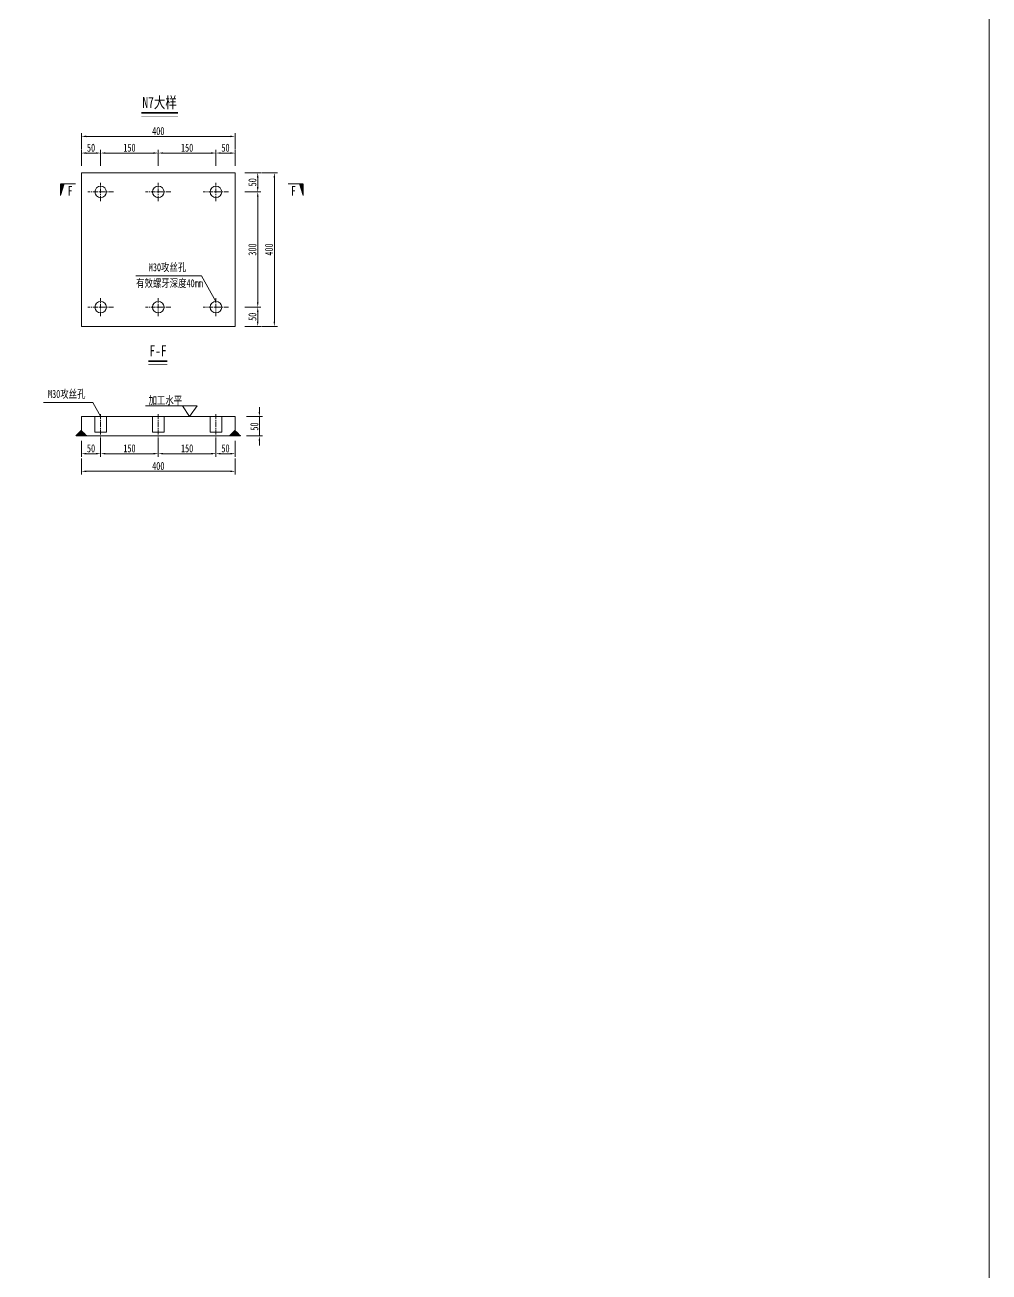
# Model space of a CAD drawing. Extents: x 98573 to 114325, y 0 to 100142.
# Drawn here: x 111816 to 114325, y 69144 to 72390 of the extents above; entities that cross this region are included whole.
import ezdxf
from ezdxf.enums import TextEntityAlignment as Align

# ---------------------------------------------------------------- set-up
doc = ezdxf.new("R2010")
doc.units = 0
doc.header["$MEASUREMENT"] = 0
doc.linetypes.add('CENTERX2', pattern=[4, 2.5, -0.5, 0.5, -0.5])
doc.layers.get('0').update_dxf_attribs({"lineweight": 13})
doc.layers.get('Defpoints').update_dxf_attribs({"color": 9, "lineweight": 5})
for name, color, linetype, lineweight in [('dim', 4, 'Continuous', 13), ('中心线', 2, 'CENTERX2', 15), ('文字', 7, 'Continuous', 5), ('文字说明', 7, 'Continuous', 5), ('标注', 4, 'Continuous', 13), ('钢板双线', 1, 'Continuous', 13)]:
    doc.layers.add(name, color=color, linetype=linetype, lineweight=lineweight)
doc.styles.get("Standard").update_dxf_attribs({"font": '仿宋_GB2312.ttf', "width": 0.75})
doc.dimstyles.new('0.1', dxfattribs={"dimscale": 0, "dimtxt": 2.5, "dimasz": 1.5, "dimexe": 1, "dimexo": 1, "dimgap": 0.4, "dimtad": 1, "dimdec": 1, "dimdsep": 46, "dimtxsty": 'Standard', "dimcen": 0.2, "dimclrd": 256, "dimclre": 256, "dimclrt": 256, "dimadec": 3, "dimazin": 2, "dimtfac": 1, "dimtdec": 1, "dimtmove": 2, "dimatfit": 3, "dimfxl": 4, "dimfxlon": 1, "dimtolj": 1, "dimtzin": 0, "dimlwd": -1, "dimlwe": -1, "dimarcsym": 0})

# ---------------------------------------------------------------- blocks, each defined once
blk = doc.blocks.new('*D1362')
at = {"layer": 'Defpoints', "color": 0, "transparency": 16777216}
for p in [(112362.6, 72100.1), (111962.6, 72005.6), (112362.6, 72005.6)]:
    blk.add_point(p, dxfattribs=at)
at = {"layer": '标注', "transparency": 16777216}
for p, q in [((111962.6, 72066.8), (111962.6, 72108.5)), ((112362.6, 72066.8), (112362.6, 72108.5))]:
    blk.add_line(p, q, dxfattribs=at)
at = {"layer": '标注', "color": 4, "transparency": 16777216}
blk.add_line((111975.1, 72100.1), (112350.1, 72100.1), dxfattribs=at)
for points in [[(111975.1, 72102.2), (111975.1, 72098), (111962.6, 72100.1)], [(112350.1, 72102.2), (112350.1, 72098), (112362.6, 72100.1)]]:
    blk.add_solid(points, dxfattribs=at)
at = {"layer": '标注', "transparency": 16777216, "insert": (112162.6, 72113.9), "char_height": 20.83, "attachment_point": 5}
blk.add_mtext('\\A1;400', dxfattribs=at)
blk = doc.blocks.new('*D1363')
at = {"layer": 'Defpoints', "color": 0, "transparency": 16777216}
for p in [(112362.6, 72005.6), (112362.6, 71605.6), (112464.7, 71605.6)]:
    blk.add_point(p, dxfattribs=at)
at = {"layer": '标注', "transparency": 16777216}
for p, q in [((112431.3, 72005.6), (112473, 72005.6)), ((112431.3, 71605.6), (112473, 71605.6))]:
    blk.add_line(p, q, dxfattribs=at)
at = {"layer": '标注', "color": 4, "transparency": 16777216}
blk.add_line((112464.7, 71993.1), (112464.7, 71618.1), dxfattribs=at)
for points in [[(112462.6, 71993.1), (112466.7, 71993.1), (112464.7, 72005.6)], [(112462.6, 71618.1), (112466.7, 71618.1), (112464.7, 71605.6)]]:
    blk.add_solid(points, dxfattribs=at)
at = {"layer": '标注', "transparency": 16777216, "insert": (112450.9, 71805.6), "char_height": 20.83, "attachment_point": 5, "rotation": 90}
blk.add_mtext('\\A1;400', dxfattribs=at)
blk = doc.blocks.new('*D1047')
at = {"layer": 'Defpoints', "color": 0, "transparency": 16777216}
for p in [(112362.6, 71370.7), (112362.6, 71320.7), (112425.7, 71320.7)]:
    blk.add_point(p, dxfattribs=at)
at = {"layer": '标注', "color": 4, "transparency": 16777216}
for p, q in [((112425.7, 71383.2), (112425.7, 71395.7)), ((112425.7, 71370.7), (112425.7, 71320.7)), ((112425.7, 71308.2), (112425.7, 71295.7))]:
    blk.add_line(p, q, dxfattribs=at)
at = {"layer": '标注', "transparency": 16777216}
for p, q in [((112392.4, 71370.7), (112434.1, 71370.7)), ((112392.4, 71320.7), (112434.1, 71320.7))]:
    blk.add_line(p, q, dxfattribs=at)
at = {"layer": '标注', "color": 4, "transparency": 16777216}
for points in [[(112423.7, 71383.2), (112427.8, 71383.2), (112425.7, 71370.7)], [(112423.7, 71308.2), (112427.8, 71308.2), (112425.7, 71320.7)]]:
    blk.add_solid(points, dxfattribs=at)
at = {"layer": '标注', "transparency": 16777216, "insert": (112412.6, 71345), "char_height": 20.83, "attachment_point": 5, "rotation": 90}
blk.add_mtext('\\A1;50', dxfattribs=at)
blk = doc.blocks.new('*D1048')
at = {"layer": 'Defpoints', "color": 0, "transparency": 16777216}
for p in [(111962.6, 71271), (112362.6, 71271), (111962.6, 71228.4)]:
    blk.add_point(p, dxfattribs=at)
at = {"layer": '标注', "transparency": 16777216}
for p, q in [((111962.6, 71261.8), (111962.6, 71220.1)), ((112362.6, 71261.8), (112362.6, 71220.1))]:
    blk.add_line(p, q, dxfattribs=at)
at = {"layer": '标注', "color": 4, "transparency": 16777216}
blk.add_line((112350.1, 71228.4), (111975.1, 71228.4), dxfattribs=at)
for points in [[(111975.1, 71230.5), (111975.1, 71226.3), (111962.6, 71228.4)], [(112350.1, 71230.5), (112350.1, 71226.3), (112362.6, 71228.4)]]:
    blk.add_solid(points, dxfattribs=at)
at = {"layer": '标注', "transparency": 16777216, "insert": (112162.6, 71242.2), "char_height": 20.83, "attachment_point": 5}
blk.add_mtext('\\A1;400', dxfattribs=at)
blk = doc.blocks.new('2')
blk.add_hatch(color=256).paths.add_polyline_path([(284.16, 510.9), (287.79, 509.77), (287.79, 510.9)])
for p, q in [((287.79, 510.9), (284.16, 510.9)), ((284.16, 510.9), (287.79, 509.77))]:
    blk.add_line(p, q)
at = {"const_width": 0.3}
blk.add_lwpolyline([(287.79, 506.15), (287.79, 510.9)], dxfattribs=at)
at = {"width": 0.7}
blk.add_attdef('A', text='', height=3.5, dxfattribs=at).set_placement((285.6, 507.89), align=Align.MIDDLE_CENTER)
blk = doc.blocks.new('*D1364')
at = {"layer": 'Defpoints', "color": 0, "transparency": 16777216}
for p in [(112012.6, 72056.7), (111962.6, 72005.6), (112012.6, 71955.6)]:
    blk.add_point(p, dxfattribs=at)
at = {"layer": '标注', "transparency": 16777216}
for p, q in [((111962.6, 72023.4), (111962.6, 72065.1)), ((112012.6, 72023.4), (112012.6, 72065.1))]:
    blk.add_line(p, q, dxfattribs=at)
at = {"layer": '标注', "color": 4, "transparency": 16777216}
blk.add_line((111975.1, 72056.7), (112000.1, 72056.7), dxfattribs=at)
for points in [[(111975.1, 72058.8), (111975.1, 72054.6), (111962.6, 72056.7)], [(112000.1, 72058.8), (112000.1, 72054.6), (112012.6, 72056.7)]]:
    blk.add_solid(points, dxfattribs=at)
at = {"layer": '标注', "transparency": 16777216, "insert": (111987.6, 72070.5), "char_height": 20.83, "attachment_point": 5}
blk.add_mtext('\\A1;50', dxfattribs=at)
blk = doc.blocks.new('*D1049')
at = {"layer": 'Defpoints', "color": 0, "transparency": 16777216}
for p in [(112012.6, 72056.7), (112012.6, 71955.6), (112162.6, 71955.6)]:
    blk.add_point(p, dxfattribs=at)
at = {"layer": '标注', "transparency": 16777216}
for p, q in [((112012.6, 72023.4), (112012.6, 72065.1)), ((112162.6, 72023.4), (112162.6, 72065.1))]:
    blk.add_line(p, q, dxfattribs=at)
at = {"layer": '标注', "color": 4, "transparency": 16777216}
blk.add_line((112150.1, 72056.7), (112025.1, 72056.7), dxfattribs=at)
for points in [[(112025.1, 72058.8), (112025.1, 72054.6), (112012.6, 72056.7)], [(112150.1, 72058.8), (112150.1, 72054.6), (112162.6, 72056.7)]]:
    blk.add_solid(points, dxfattribs=at)
at = {"layer": '标注', "transparency": 16777216, "insert": (112087.6, 72070.5), "char_height": 20.83, "attachment_point": 5}
blk.add_mtext('\\A1;150', dxfattribs=at)
blk = doc.blocks.new('*D1050')
at = {"layer": 'Defpoints', "color": 0, "transparency": 16777216}
for p in [(112312.6, 72056.7), (112362.6, 72005.6), (112312.6, 71955.6)]:
    blk.add_point(p, dxfattribs=at)
at = {"layer": '标注', "transparency": 16777216}
for p, q in [((112312.6, 72023.4), (112312.6, 72065.1)), ((112362.6, 72023.4), (112362.6, 72065.1))]:
    blk.add_line(p, q, dxfattribs=at)
at = {"layer": '标注', "color": 4, "transparency": 16777216}
blk.add_line((112350.1, 72056.7), (112325.1, 72056.7), dxfattribs=at)
for points in [[(112325.1, 72058.8), (112325.1, 72054.6), (112312.6, 72056.7)], [(112350.1, 72058.8), (112350.1, 72054.6), (112362.6, 72056.7)]]:
    blk.add_solid(points, dxfattribs=at)
at = {"layer": '标注', "transparency": 16777216, "insert": (112337.6, 72070.5), "char_height": 20.83, "attachment_point": 5}
blk.add_mtext('\\A1;50', dxfattribs=at)
blk = doc.blocks.new('*D1051')
at = {"layer": 'Defpoints', "color": 0, "transparency": 16777216}
for p in [(112312.6, 72056.7), (112162.6, 71955.6), (112312.6, 71955.6)]:
    blk.add_point(p, dxfattribs=at)
at = {"layer": '标注', "transparency": 16777216}
for p, q in [((112162.6, 72023.4), (112162.6, 72065.1)), ((112312.6, 72023.4), (112312.6, 72065.1))]:
    blk.add_line(p, q, dxfattribs=at)
at = {"layer": '标注', "color": 4, "transparency": 16777216}
blk.add_line((112175.1, 72056.7), (112300.1, 72056.7), dxfattribs=at)
for points in [[(112175.1, 72058.8), (112175.1, 72054.6), (112162.6, 72056.7)], [(112300.1, 72058.8), (112300.1, 72054.6), (112312.6, 72056.7)]]:
    blk.add_solid(points, dxfattribs=at)
at = {"layer": '标注', "transparency": 16777216, "insert": (112237.6, 72070.5), "char_height": 20.83, "attachment_point": 5}
blk.add_mtext('\\A1;150', dxfattribs=at)
blk = doc.blocks.new('*D1052')
at = {"layer": 'Defpoints', "color": 0, "transparency": 16777216}
for p in [(111962.6, 71411.4), (112012.6, 71361.4), (112012.6, 71274.3)]:
    blk.add_point(p, dxfattribs=at)
at = {"layer": '标注', "transparency": 16777216}
for p, q in [((111962.6, 71307.7), (111962.6, 71266)), ((112012.6, 71307.7), (112012.6, 71266))]:
    blk.add_line(p, q, dxfattribs=at)
at = {"layer": '标注', "color": 4, "transparency": 16777216}
blk.add_line((111975.1, 71274.3), (112000.1, 71274.3), dxfattribs=at)
for points in [[(111975.1, 71276.4), (111975.1, 71272.2), (111962.6, 71274.3)], [(112000.1, 71276.4), (112000.1, 71272.2), (112012.6, 71274.3)]]:
    blk.add_solid(points, dxfattribs=at)
at = {"layer": '标注', "transparency": 16777216, "insert": (111987.6, 71288.1), "char_height": 20.83, "attachment_point": 5}
blk.add_mtext('\\A1;50', dxfattribs=at)
blk = doc.blocks.new('*D1053')
at = {"layer": 'Defpoints', "color": 0, "transparency": 16777216}
for p in [(112012.6, 71361.4), (112162.6, 71361.4), (112012.6, 71274.3)]:
    blk.add_point(p, dxfattribs=at)
at = {"layer": '标注', "transparency": 16777216}
for p, q in [((112012.6, 71307.7), (112012.6, 71266)), ((112162.6, 71307.7), (112162.6, 71266))]:
    blk.add_line(p, q, dxfattribs=at)
at = {"layer": '标注', "color": 4, "transparency": 16777216}
blk.add_line((112150.1, 71274.3), (112025.1, 71274.3), dxfattribs=at)
for points in [[(112025.1, 71276.4), (112025.1, 71272.2), (112012.6, 71274.3)], [(112150.1, 71276.4), (112150.1, 71272.2), (112162.6, 71274.3)]]:
    blk.add_solid(points, dxfattribs=at)
at = {"layer": '标注', "transparency": 16777216, "insert": (112087.6, 71288.1), "char_height": 20.83, "attachment_point": 5}
blk.add_mtext('\\A1;150', dxfattribs=at)
blk = doc.blocks.new('*D1054')
at = {"layer": 'Defpoints', "color": 0, "transparency": 16777216}
for p in [(112362.6, 71411.4), (112312.6, 71361.4), (112312.6, 71274.3)]:
    blk.add_point(p, dxfattribs=at)
at = {"layer": '标注', "transparency": 16777216}
for p, q in [((112312.6, 71307.7), (112312.6, 71266)), ((112362.6, 71307.7), (112362.6, 71266))]:
    blk.add_line(p, q, dxfattribs=at)
at = {"layer": '标注', "color": 4, "transparency": 16777216}
blk.add_line((112350.1, 71274.3), (112325.1, 71274.3), dxfattribs=at)
for points in [[(112325.1, 71276.4), (112325.1, 71272.2), (112312.6, 71274.3)], [(112350.1, 71276.4), (112350.1, 71272.2), (112362.6, 71274.3)]]:
    blk.add_solid(points, dxfattribs=at)
at = {"layer": '标注', "transparency": 16777216, "insert": (112337.6, 71288.1), "char_height": 20.83, "attachment_point": 5}
blk.add_mtext('\\A1;50', dxfattribs=at)
blk = doc.blocks.new('*D1055')
at = {"layer": 'Defpoints', "color": 0, "transparency": 16777216}
for p in [(112162.6, 71361.4), (112312.6, 71361.4), (112312.6, 71274.3)]:
    blk.add_point(p, dxfattribs=at)
at = {"layer": '标注', "transparency": 16777216}
for p, q in [((112162.6, 71307.7), (112162.6, 71266)), ((112312.6, 71307.7), (112312.6, 71266))]:
    blk.add_line(p, q, dxfattribs=at)
at = {"layer": '标注', "color": 4, "transparency": 16777216}
blk.add_line((112175.1, 71274.3), (112300.1, 71274.3), dxfattribs=at)
for points in [[(112175.1, 71276.4), (112175.1, 71272.2), (112162.6, 71274.3)], [(112300.1, 71276.4), (112300.1, 71272.2), (112312.6, 71274.3)]]:
    blk.add_solid(points, dxfattribs=at)
at = {"layer": '标注', "transparency": 16777216, "insert": (112237.6, 71288.1), "char_height": 20.83, "attachment_point": 5}
blk.add_mtext('\\A1;150', dxfattribs=at)
blk = doc.blocks.new('*D1365')
at = {"layer": 'Defpoints', "color": 0, "transparency": 16777216}
for p in [(112316.3, 72005.6), (112312.6, 71955.6), (112421.4, 71955.6)]:
    blk.add_point(p, dxfattribs=at)
at = {"layer": '标注', "transparency": 16777216}
for p, q in [((112388.1, 72005.6), (112429.7, 72005.6)), ((112388.1, 71955.6), (112429.7, 71955.6))]:
    blk.add_line(p, q, dxfattribs=at)
at = {"layer": '标注', "color": 4, "transparency": 16777216}
blk.add_line((112421.4, 71993.1), (112421.4, 71968.1), dxfattribs=at)
for points in [[(112419.3, 71993.1), (112423.5, 71993.1), (112421.4, 72005.6)], [(112419.3, 71968.1), (112423.5, 71968.1), (112421.4, 71955.6)]]:
    blk.add_solid(points, dxfattribs=at)
at = {"layer": '标注', "transparency": 16777216, "insert": (112407.6, 71980.6), "char_height": 20.83, "attachment_point": 5, "rotation": 90}
blk.add_mtext('\\A1;50', dxfattribs=at)
blk = doc.blocks.new('*D1366')
at = {"layer": 'Defpoints', "color": 0, "transparency": 16777216}
for p in [(112345.6, 71955.6), (112345.6, 71655.6), (112421.4, 71655.6)]:
    blk.add_point(p, dxfattribs=at)
at = {"layer": '标注', "transparency": 16777216}
for p, q in [((112388.1, 71955.6), (112429.7, 71955.6)), ((112388.1, 71655.6), (112429.7, 71655.6))]:
    blk.add_line(p, q, dxfattribs=at)
at = {"layer": '标注', "color": 4, "transparency": 16777216}
blk.add_line((112421.4, 71943.1), (112421.4, 71668.1), dxfattribs=at)
for points in [[(112419.3, 71943.1), (112423.5, 71943.1), (112421.4, 71955.6)], [(112419.3, 71668.1), (112423.5, 71668.1), (112421.4, 71655.6)]]:
    blk.add_solid(points, dxfattribs=at)
at = {"layer": '标注', "transparency": 16777216, "insert": (112407.6, 71805.6), "char_height": 20.83, "attachment_point": 5, "rotation": 90}
blk.add_mtext('\\A1;300', dxfattribs=at)
blk = doc.blocks.new('*D1367')
at = {"layer": 'Defpoints', "color": 0, "transparency": 16777216}
for p in [(112345.6, 71655.6), (112345.6, 71605.6), (112421.4, 71605.6)]:
    blk.add_point(p, dxfattribs=at)
at = {"layer": '标注', "transparency": 16777216}
for p, q in [((112388.1, 71655.6), (112429.7, 71655.6)), ((112388.1, 71605.6), (112429.7, 71605.6))]:
    blk.add_line(p, q, dxfattribs=at)
at = {"layer": '标注', "color": 4, "transparency": 16777216}
blk.add_line((112421.4, 71643.1), (112421.4, 71618.1), dxfattribs=at)
for points in [[(112419.3, 71643.1), (112423.5, 71643.1), (112421.4, 71655.6)], [(112419.3, 71618.1), (112423.5, 71618.1), (112421.4, 71605.6)]]:
    blk.add_solid(points, dxfattribs=at)
at = {"layer": '标注', "transparency": 16777216, "insert": (112407.6, 71630.6), "char_height": 20.83, "attachment_point": 5, "rotation": 90}
blk.add_mtext('\\A1;50', dxfattribs=at)

msp = doc.modelspace()

# ---------------------------------------------------------------- hatches: boundary and pattern name
at = {"layer": '标注'}
h = msp.add_hatch(dxfattribs=at)
h.set_pattern_fill('ANSI31', color=256, scale=5, style=0)
h.set_pattern_definition([(45, (109672.9754, 74266.26285), (-0.44194174, 0.44194174), [])])
h.paths.add_polyline_path([(111962.59479, 71335.66643), (111962.59479, 71320.66643), (111977.59479, 71320.66643)])
h.paths.add_polyline_path([(111962.59479, 71335.66643), (111947.59479, 71320.66643), (111962.59479, 71320.66643)])
h = msp.add_hatch(dxfattribs=at)
h.set_pattern_fill('ANSI31', color=256, scale=5, style=0)
h.set_pattern_definition([(45, (110072.9754, 74266.26285), (-0.44194174, 0.44194174), [])])
h.paths.add_polyline_path([(112362.59479, 71335.66643), (112362.59479, 71320.66643), (112377.59479, 71320.66643)])
h.paths.add_polyline_path([(112362.59479, 71335.66643), (112347.59479, 71320.66643), (112362.59479, 71320.66643)])

# ---------------------------------------------------------------- linework, layer by layer
at = {"layer": 'Defpoints'}
msp.add_lwpolyline([(107035.54507, 75510.62779), (114324.69552, 75510.62779), (114324.69552, 65984.74604), (107035.54507, 65984.74604)], close=True, dxfattribs=at)
at = {"layer": 'dim'}
for q in [(112225.50531, 71398.77875), (112263.46846, 71398.77875)]:
    msp.add_line((112243.70682, 71370.66643), q, dxfattribs=at)
at = {"layer": '中心线', "ltscale": 5}
for p, q in [((112012.62533, 71931.93398), (112012.62533, 71979.21747)), ((112162.62533, 71931.93398), (112162.62533, 71979.21747)), ((112312.62533, 71931.93398), (112312.62533, 71979.21747)), ((112045.61423, 71955.57573), (111979.37565, 71955.57573)), ((112195.61423, 71955.57573), (112129.37565, 71955.57573)), ((112345.61423, 71955.57573), (112279.37565, 71955.57573)), ((112012.62533, 71631.93398), (112012.62533, 71679.21747)), ((112162.62533, 71631.93398), (112162.62533, 71679.21747)), ((112312.62533, 71631.93398), (112312.62533, 71679.21747)), ((112045.61423, 71655.57573), (111979.37565, 71655.57573)), ((112195.61423, 71655.57573), (112129.37565, 71655.57573)), ((112345.61423, 71655.57573), (112279.37565, 71655.57573)), ((112012.62533, 71304.34777), (112012.62533, 71378.30818)), ((112162.62533, 71304.34777), (112162.62533, 71378.30818)), ((112312.62533, 71304.34777), (112312.62533, 71378.30818))]:
    msp.add_line(p, q, dxfattribs=at)
at = {"layer": '文字', "const_width": 4.16667}
for points in [[(112118.66589, 72161.21603), (112214.05626, 72161.21603)], [(112136.8153, 71515.02362), (112186.56437, 71515.02362)]]:
    msp.add_lwpolyline(points, dxfattribs=at)
at = {"layer": '文字', "ltscale": 100, "const_width": 1.25}
for points in [[(112118.66589, 72152.88269), (112214.05626, 72152.88269)], [(112136.8153, 71506.69028), (112186.56437, 71506.69028)]]:
    msp.add_lwpolyline(points, dxfattribs=at)
at = {"layer": '标注'}
for p, q in [((112274.94765, 71736.96444), (112104.10773, 71736.96444)), ((112274.94765, 71736.96444), (112312.60149, 71670.53306)), ((111991.8885, 71407.25169), (111864.27339, 71407.25169)), ((111991.8885, 71407.25169), (112012.64947, 71370.62384)), ((112263.46846, 71398.77875), (112129.63412, 71398.77875))]:
    msp.add_line(p, q, dxfattribs=at)
for centre in [(112012.62533, 71955.57573), (112162.62533, 71955.57573), (112312.62533, 71955.57573), (112012.62533, 71655.57573), (112162.62533, 71655.57573), (112312.62533, 71655.57573)]:
    msp.add_circle(centre, 15, dxfattribs=at)
at = {"layer": '钢板双线'}
for p, q in [((111962.62533, 72005.57573), (111962.62533, 71605.57573)), ((112362.62533, 72005.57573), (111962.62533, 72005.57573)), ((112362.62533, 71605.57573), (112362.62533, 72005.57573)), ((111962.62533, 71605.57573), (112362.62533, 71605.57573)), ((111962.62533, 71370.66643), (111962.62533, 71320.66643)), ((112362.62533, 71370.66643), (111962.62533, 71370.66643)), ((111997.62533, 71330.66643), (111997.62533, 71370.66643)), ((112027.62533, 71330.66643), (112027.62533, 71370.66643)), ((112147.62533, 71330.66643), (112147.62533, 71370.66643)), ((112177.62533, 71330.66643), (112177.62533, 71370.66643)), ((112297.62533, 71330.66643), (112297.62533, 71370.66643)), ((112327.62533, 71330.66643), (112327.62533, 71370.66643)), ((112362.62533, 71320.66643), (112362.62533, 71370.66643)), ((111962.62533, 71320.66643), (112362.62533, 71320.66643)), ((111997.62533, 71330.66643), (112027.62533, 71330.66643)), ((112147.62533, 71330.66643), (112177.62533, 71330.66643)), ((112297.62533, 71330.66643), (112327.62533, 71330.66643))]:
    msp.add_line(p, q, dxfattribs=at)

# ---------------------------------------------------------------- block references
ref = msp.add_blockref('2', (116165.7195, 69578.18337), dxfattribs=dict(xscale=8.333333333333334, yscale=8.333333333333334, zscale=8.333333333333334, rotation=90))
ref.add_attrib('A', 'F', dxfattribs={"height": 25, "width": 0.7}).set_placement((111933.30012, 71958.16809), align=Align.MIDDLE_CENTER)
ref = msp.add_blockref('2', (108282.08023, 69578.18337), dxfattribs=dict(xscale=-8.333333333333334, yscale=8.333333333333334, zscale=8.333333333333334, rotation=270))
ref.add_attrib('A', 'F', dxfattribs={"height": 25, "width": 0.7}).set_placement((112514.4996, 71958.16809), align=Align.MIDDLE_CENTER)

# ---------------------------------------------------------------- texts
at = {"layer": '文字说明', "width": 0.75}
for s, height, p in [('N7大样', 29.166667, (112121.33196, 72173.71603)), ('M30攻丝孔', 20.833333, (112137.89415, 71749.10918)), ('有效螺牙深度40mm', 20.833333, (112104.81465, 71707.54022)), ('F-F', 29.166667, (112139.48136, 71527.52362)), ('M30攻丝孔', 20.833333, (111875.60315, 71419.39643)), ('加工水平', 20.833333, (112137.15263, 71402.5761))]:
    msp.add_text(s, height=height, dxfattribs=at).set_placement(p)

# ---------------------------------------------------------------- dimensions: what is measured, and where the dimension line sits
at = {"layer": '标注'}
for base, p1, p2, override, picture, middle in [((112362.62533, 72100.13197), (111962.62533, 72005.57573), (112362.62533, 72005.57573), {"dimscale": 8.333333, "dimclrd": 4}, '*D1362', (112162.62533, 72113.88197)), ((112012.62533, 72056.71768), (111962.62533, 72005.57573), (112012.62533, 71955.57573), {"dimscale": 8.333333, "dimclrd": 4}, '*D1364', (111987.62533, 72070.46768)), ((112012.62533, 72056.71768), (112162.62533, 71955.57573), (112012.62533, 71955.57573), {"dimscale": 8.333333, "dimclrd": 4}, '*D1049', (112087.62533, 72070.46768)), ((112012.62533, 71274.32813), (111962.62533, 71411.43556), (112012.62533, 71361.43556), {"dimscale": 8.333333, "dimclrd": 4}, '*D1052', (111987.62533, 71288.07813)), ((112012.62533, 71274.32813), (112162.62533, 71361.43556), (112012.62533, 71361.43556), {"dimscale": 8.333333, "dimclrd": 4}, '*D1053', (112087.62533, 71288.07813)), ((111962.62533, 71228.42866), (112362.62533, 71270.96167), (111962.62533, 71270.96167), {"dimscale": 8.333333, "dimlfac": -1, "dimclrd": 4}, '*D1048', (112162.62533, 71242.17866))]:
    dim = msp.add_linear_dim(base=base, p1=p1, p2=p2, dimstyle='0.1', override=override, dxfattribs=at)
    dim.commit()
    dim.dimension.update_dxf_attribs({"geometry": picture, "text_midpoint": middle})
for base, p1, p2, angle, picture, middle in [((112312.62533, 72056.71768), (112162.62533, 71955.57573), (112312.62533, 71955.57573), 180, '*D1051', (112237.62533, 72070.46768)), ((112312.62533, 72056.71768), (112362.62533, 72005.57573), (112312.62533, 71955.57573), 180, '*D1050', (112337.62533, 72070.46768)), ((112421.39194, 71955.57573), (112316.25532, 72005.57573), (112312.62533, 71955.57573), 90, '*D1365', (112407.64194, 71980.57573)), ((112464.65593, 71605.57573), (112362.62533, 72005.57573), (112362.62533, 71605.57573), 90, '*D1363', (112450.90593, 71805.57573)), ((112421.39194, 71655.57573), (112345.61423, 71955.57573), (112345.61423, 71655.57573), 90, '*D1366', (112407.64194, 71805.57573)), ((112421.39194, 71605.57573), (112345.61423, 71655.57573), (112345.61423, 71605.57573), 90, '*D1367', (112407.64194, 71630.57573)), ((112312.62533, 71274.32813), (112362.62533, 71411.43556), (112312.62533, 71361.43556), 180, '*D1054', (112337.62533, 71288.07813)), ((112312.62533, 71274.32813), (112162.62533, 71361.43556), (112312.62533, 71361.43556), 180, '*D1055', (112237.62533, 71288.07813))]:
    dim = msp.add_linear_dim(base=base, p1=p1, p2=p2, angle=angle, dimstyle='0.1', override={"dimscale": 8.333333, "dimclrd": 4}, dxfattribs=at)
    dim.commit()
    dim.dimension.update_dxf_attribs({"geometry": picture, "text_midpoint": middle})
dim = msp.add_linear_dim(base=(112425.74659, 71320.66643), p1=(112362.62533, 71370.66643), p2=(112362.62533, 71320.66643), angle=90, dimstyle='0.1', override={"dimscale": 8.333333, "dimlfac": -1, "dimclrd": 4}, dxfattribs=at)
dim.commit()
dim.dimension.update_dxf_attribs({"geometry": '*D1047', "text_midpoint": (112412.61863, 71344.95745), "dimtype": 160})

doc.saveas('drawing.dxf')
